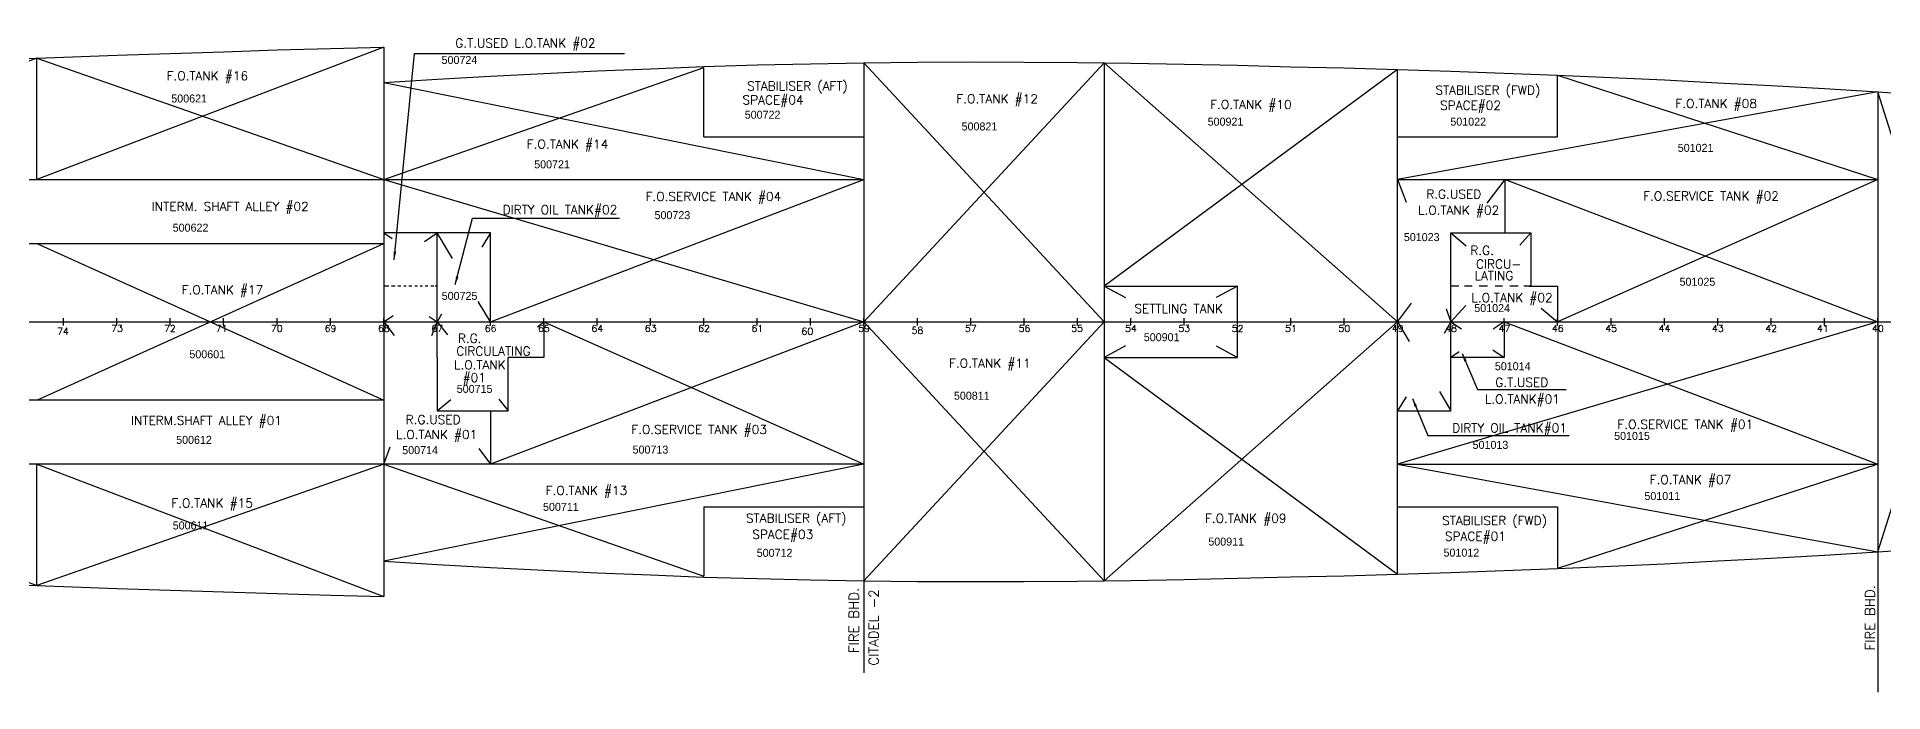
# Model space of a CAD drawing. Header units: inches. Extents: x -439515 to 169029, y 17745 to 226722.
# Drawn here: x 49981 to 94477, y 17745 to 33536 of the extents above; entities that cross this region are included whole.
import ezdxf
from ezdxf.enums import TextEntityAlignment as Align

# ---------------------------------------------------------------- set-up
doc = ezdxf.new("R2010")
doc.units = ezdxf.units.IN
doc.header["$LTSCALE"] = 700
doc.header["$MEASUREMENT"] = 0
doc.linetypes.add('DOTDASH1', pattern=[1600, 1000, -250, 100, -250])
for name, color, linetype in [('01', 7, 'Continuous'), ('COMPT.NOS', 4, 'Continuous'), ('COMPTNAME', 7, 'Continuous'), ('HOLD', 7, 'Continuous'), ('TANK MARKS', 7, 'Continuous')]:
    doc.layers.add(name, color=color, linetype=linetype)
doc.styles.add('ROMANS', font='romans')
doc.styles.add('style1', font='romans.shx', dxfattribs={"height": 250})
doc.dimstyles.get("Standard").update_dxf_attribs({"dimtxt": 150.18, "dimasz": 200.18, "dimexe": 0.8, "dimexo": 0.625, "dimgap": 0.09, "dimtad": 0, "dimtih": 1, "dimtoh": 1, "dimdec": 0, "dimzin": 0, "dimdsep": 46, "dimtxsty": 'Standard', "dimcen": 8.09, "dimclrd": 40, "dimclre": 40, "dimadec": 0, "dimazin": 0, "dimtfac": 1, "dimtdec": 0, "dimtofl": 0, "dimtmove": 0, "dimatfit": 3, "dimfxl": 1, "dimtolj": 1, "dimtzin": 0, "dimarcsym": 0})

msp = doc.modelspace()

# ---------------------------------------------------------------- linework, layer by layer
at = {"color": 7}
for p, q in [((49981, 30099), (49981, 33023)), ((58341, 33292), (58341, 20047)), ((66057, 31128), (66057, 32803)), ((69915, 32911), (69915, 20428)), ((75703, 32921), (75703, 20426)), ((82776, 20586), (82776, 32754)), ((86634, 31128), (86634, 32614)), ((94350, 32214), (94350, 21125)), ((66057, 31128), (69915, 31128)), ((82776, 31128), (86634, 31128)), ((42327, 30099), (69915, 30099)), ((82776, 30099), (94350, 30099)), ((82776, 30099), (82982, 29550)), ((84934, 29527), (85366, 30099)), ((85366, 28813), (85366, 30099)), ((40550, 28556), (58341, 28556)), ((59627, 28813), (58341, 28813)), ((58341, 28813), (58545, 28677)), ((59319, 28608), (59627, 28813)), ((59627, 25812), (59627, 28813)), ((59995, 28199), (59627, 28813)), ((60913, 28813), (59627, 28813)), ((60913, 28813), (60707, 28471)), ((60913, 26670), (60913, 28813)), ((84062, 24526), (84062, 28813)), ((84062, 28813), (84431, 28505)), ((84062, 28813), (85991, 28813)), ((85991, 28813), (85725, 28518)), ((85991, 28813), (85991, 27527)), ((58462, 27527), (58341, 27527)), ((58614, 27527), (58525, 27527)), ((58755, 27527), (58676, 27527)), ((58880, 27527), (58828, 27527)), ((59017, 27527), (58943, 27527)), ((59153, 27527), (59090, 27527)), ((59278, 27527), (59215, 27527)), ((59404, 27527), (59341, 27527)), ((59545, 27527), (59477, 27527)), ((59627, 27527), (59582, 27527)), ((60913, 26670), (60617, 27163)), ((75701, 27527), (78918, 27527)), ((75701, 27527), (76217, 27252)), ((78918, 27527), (78402, 27252)), ((78918, 25812), (78918, 27527)), ((84255, 27527), (84062, 27527)), ((84574, 27527), (84386, 27527)), ((84941, 27527), (84742, 27527)), ((85307, 27527), (85129, 27527)), ((85679, 27527), (85485, 27527)), ((85991, 27527), (85815, 27527)), ((85947, 27527), (86634, 27527)), ((86634, 27527), (86634, 26670)), ((58341, 26670), (58570, 26822)), ((59435, 26797), (59627, 26670)), ((59735, 26851), (59627, 26670)), ((82776, 26670), (83113, 27116)), ((83943, 26986), (84062, 26670)), ((84418, 27066), (84062, 26670)), ((86240, 26998), (86634, 26670)), ((39050, 26670), (58341, 26670)), ((58341, 26670), (75701, 26670)), ((58341, 26670), (58590, 26337)), ((59502, 26337), (59627, 26670)), ((59627, 26670), (59880, 26353)), ((62049, 26545), (62199, 26670)), ((62199, 26670), (62199, 25812)), ((78918, 26670), (97780, 26670)), ((82776, 26670), (83059, 26198)), ((84062, 26670), (83895, 26392)), ((84062, 26670), (84317, 26500)), ((85348, 26670), (85080, 26491)), ((85348, 26670), (85348, 25812)), ((59627, 25812), (59627, 24526)), ((62199, 25812), (61341, 25812)), ((61341, 24526), (61341, 25812)), ((76217, 26087), (75701, 25812)), ((75701, 25812), (78918, 25812)), ((78402, 26087), (78918, 25812)), ((84259, 25944), (84062, 25812)), ((85348, 25812), (84062, 25812)), ((85069, 25998), (85348, 25812)), ((83785, 24987), (84062, 24526)), ((58341, 24783), (40362, 24783)), ((59627, 24526), (59955, 24800)), ((59627, 24526), (61341, 24526)), ((60913, 24526), (60913, 23240)), ((61115, 24809), (61341, 24526)), ((82979, 24865), (82776, 24526)), ((82776, 24526), (84062, 24526)), ((58341, 23240), (58497, 23657)), ((60632, 23614), (60913, 23240)), ((69915, 23240), (42327, 23240)), ((49981, 20315), (49981, 23240)), ((82776, 23240), (94350, 23240)), ((66057, 22211), (66057, 20536)), ((66057, 22211), (69915, 22211)), ((82776, 22211), (86634, 22211)), ((86634, 22211), (86634, 20725))]:
    msp.add_line(p, q, dxfattribs=at)
at = {"color": 7, "linetype": 'Continuous'}
for p, q in [((50624, 26584), (50624, 26755)), ((51910, 26584), (51910, 26755)), ((53196, 26584), (53196, 26755)), ((54482, 26584), (54482, 26755)), ((55769, 26584), (55769, 26755)), ((57055, 26584), (57055, 26755)), ((58341, 26584), (58341, 26755)), ((59627, 26584), (59627, 26755)), ((60913, 26584), (60913, 26755)), ((62199, 26584), (62199, 26755)), ((63485, 26584), (63485, 26755)), ((64771, 26584), (64771, 26755)), ((66057, 26584), (66057, 26755)), ((67343, 26584), (67343, 26755)), ((68629, 26584), (68629, 26755)), ((69915, 26584), (69915, 26755)), ((71201, 26584), (71201, 26755)), ((72487, 26584), (72487, 26755)), ((73773, 26584), (73773, 26755)), ((75059, 26584), (75059, 26755)), ((76346, 26584), (76346, 26755)), ((77632, 26584), (77632, 26755)), ((78918, 26584), (78918, 26755)), ((80204, 26584), (80204, 26755)), ((81490, 26584), (81490, 26755)), ((82776, 26584), (82776, 26755)), ((84062, 26584), (84062, 26755)), ((85348, 26584), (85348, 26755)), ((86634, 26584), (86634, 26755)), ((87920, 26584), (87920, 26755)), ((89206, 26584), (89206, 26755)), ((90492, 26584), (90492, 26755)), ((91778, 26584), (91778, 26755)), ((93064, 26584), (93064, 26755)), ((94350, 26584), (94350, 26755))]:
    msp.add_line(p, q, dxfattribs=at)
at = {"color": 7, "linetype": 'DOTDASH1'}
msp.add_line((75701, 26670), (78918, 26670), dxfattribs=at)
at = {"layer": '01', "color": 4, "linetype": 'ByBlock'}
for p, q in [((94350, 21125), (94350, 17745)), ((69915, 20428), (69915, 18209))]:
    msp.add_line(p, q, dxfattribs=at)
at = {"layer": 'COMPTNAME', "color": 7}
for p, q in [((60477, 29170), (64020, 29170)), ((84700, 25042), (86837, 25042)), ((83506, 23931), (86914, 23931))]:
    msp.add_line(p, q, dxfattribs=at)
at = {"layer": 'HOLD', "color": 7}
for points in [[(31333, 32125), (32619, 32198), (33905, 32271), (35192, 32340), (36478, 32410), (37764, 32478), (39050, 32546), (40336, 32611), (41622, 32673), (42908, 32734), (44194, 32794), (45480, 32846), (46766, 32898), (48052, 32949), (49338, 33000), (50624, 33049), (51910, 33094), (53196, 33137), (54482, 33180), (55769, 33222), (57055, 33259), (58341, 33292)], [(58341, 32437), (59627, 32517), (60913, 32590), (62199, 32656), (63485, 32718), (64771, 32770), (66057, 32821), (67343, 32860), (68629, 32890), (69915, 32911), (71201, 32928), (72487, 32933), (73773, 32927), (75059, 32922), (76346, 32904), (77632, 32881), (78918, 32852), (80204, 32819), (81490, 32790), (82776, 32754), (84062, 32712), (85348, 32666), (86634, 32613), (87920, 32561), (89206, 32501), (90492, 32433), (91778, 32366), (93064, 32291), (94350, 32214), (95636, 32126)], [(31333, 21214), (32619, 21141), (33905, 21068), (35192, 20999), (36478, 20930), (37764, 20861), (39050, 20793), (40336, 20728), (41622, 20666), (42908, 20605), (44194, 20545), (45480, 20493), (46766, 20442), (48052, 20390), (49338, 20340), (50624, 20290), (51910, 20245), (53196, 20202), (54482, 20160), (55769, 20118), (57055, 20080), (58341, 20047)], [(58341, 20902), (59627, 20822), (60913, 20749), (62199, 20683), (63485, 20621), (64771, 20569), (66057, 20518), (67343, 20479), (68629, 20449), (69915, 20428), (71201, 20411), (72487, 20407), (73773, 20413), (75059, 20417), (76346, 20435), (77632, 20458), (78918, 20487), (80204, 20521), (81490, 20550), (82776, 20586), (84062, 20628), (85348, 20673), (86634, 20726), (87920, 20779), (89206, 20839), (90492, 20906), (91778, 20973), (93064, 21049), (94350, 21125), (95636, 21213)]]:
    msp.add_lwpolyline(points, dxfattribs=at)
at = {"layer": 'TANK MARKS', "color": 24, "linetype": 'DOTDASH1'}
for p, q in [((49981, 33023), (42265, 30099)), ((58341, 33292), (49981, 30099)), ((49981, 33023), (58341, 30099)), ((58341, 30099), (66057, 32803)), ((75701, 32914), (69915, 26670)), ((69915, 32911), (75701, 26670)), ((75701, 32914), (82776, 26670)), ((82776, 32754), (75701, 27527)), ((86634, 32613), (94350, 30099)), ((58341, 32437), (69915, 30099)), ((94350, 32214), (82776, 30099)), ((97780, 21362), (94350, 32214)), ((94350, 21125), (97780, 31977)), ((58341, 30099), (69915, 26670)), ((60913, 26670), (69915, 30099)), ((85366, 30099), (94350, 26670)), ((94350, 30099), (86634, 26670)), ((49981, 28556), (58341, 24783)), ((49981, 24783), (58341, 28556)), ((69915, 26670), (60913, 23240)), ((62199, 26670), (69915, 23240)), ((75701, 20426), (69915, 26670)), ((75701, 26670), (69915, 20428)), ((75701, 20426), (82776, 26670)), ((94350, 26670), (82776, 23240)), ((85348, 26670), (94350, 23240)), ((75701, 25812), (82776, 20586)), ((42265, 23240), (49981, 20315)), ((49981, 23240), (58341, 20047)), ((58341, 23240), (49981, 20315)), ((69915, 23240), (58341, 20902)), ((58341, 23240), (66057, 20536)), ((82776, 23240), (94350, 21125)), ((94350, 23240), (86634, 20725))]:
    msp.add_line(p, q, dxfattribs=at)

# ---------------------------------------------------------------- texts
at = {"color": 7, "style": 'ROMANS'}
for s, p in [('74', (50607, 26356)), ('60', (68550, 26356))]:
    msp.add_text(s, height=165, dxfattribs=at).set_placement(p, align=Align.CENTER)
for s, p in [('73', (51913, 26509)), ('72', (53186, 26509)), ('71', (54430, 26509)), ('70', (55763, 26509)), ('69', (57057, 26509)), ('68', (58343, 26509)), ('67', (59629, 26509)), ('66', (60915, 26509)), ('65', (62201, 26509)), ('64', (63488, 26509)), ('63', (64774, 26509)), ('62', (66060, 26509)), ('61', (67346, 26509)), ('59', (69918, 26509)), ('58', (71204, 26466)), ('57', (72490, 26509)), ('56', (73784, 26509)), ('55', (75050, 26509)), ('54', (76348, 26509)), ('53', (77634, 26509)), ('52', (78920, 26509)), ('51', (80206, 26509)), ('50', (81492, 26509)), ('49', (82778, 26509)), ('48', (84065, 26509)), ('47', (85351, 26509)), ('46', (86637, 26509)), ('45', (87923, 26509)), ('44', (89209, 26509)), ('43', (90495, 26509)), ('42', (91781, 26509)), ('41', (93024, 26509)), ('40', (94353, 26509))]:
    msp.add_text(s, height=165, dxfattribs=at).set_placement(p, align=Align.MIDDLE)
for s, p in [('FIRE BHD.', (69789, 20261)), ('CITADEL -2', (70266, 20222)), ('FIRE BHD.', (94280, 20325))]:
    msp.add_text(s, height=235.8, rotation=90, dxfattribs=at).set_placement(p, align=Align.RIGHT)
at = {"layer": 'COMPT.NOS', "color": 4, "linetype": 'ByBlock', "char_height": 192.9, "width": 1570.24, "attachment_point": 1}
for s, insert in [('500724', (59735, 33078)), ('500621', (53220, 32149)), ('500722', (67041, 31758)), ('500921', (78198, 31590)), ('501022', (84048, 31591)), ('500821', (72268, 31475)), ('501021', (89528, 30959)), ('500721', (61966, 30562)), ('500622', (53254, 29035)), ('500723', (64867, 29337)), ('501023', (82927, 28808)), ('501025', (89572, 27732)), ('500725', (59737, 27391)), ('501024', (84625, 27098)), ('500901', (76659, 26396)), ('500601', (53656, 25984)), ('501014', (85120, 25696)), ('500715', (60100, 25150)), ('500811', (72083, 24985)), ('500612', (53337, 23921)), ('500714', (58786, 23673)), ('500713', (64338, 23686)), ('501013', (84584, 23800)), ('501015', (87995, 24016)), ('500711', (62179, 22306)), ('501011', (88725, 22567)), ('500611', (53254, 21858)), ('500911', (78215, 21469)), ('500712', (67330, 21198)), ('501012', (83883, 21203))]:
    msp.add_mtext(s, dxfattribs=dict(at, insert=insert))
at = {"layer": 'COMPTNAME', "color": 7, "style": 'style1'}
for s, height, p in [('G.T.USED L.O.TANK #02', 214.34, (63444, 33281)), ('F.O.TANK #16', 214.34, (55071, 32492)), ('STABILISER (AFT)', 214.34, (69524, 32246)), ('SPACE#04', 214.3, (68457, 31911)), ('F.O.TANK #12', 214.34, (74108, 31938)), ('F.O.TANK #10', 214.34, (80224, 31801)), ('STABILISER (FWD)', 214.34, (86215, 32147)), ('F.O.TANK #08', 214.34, (91439, 31824)), ('SPACE#02', 214.3, (85269, 31780)), ('F.O.TANK #14', 214.34, (63754, 30845)), ('F.O.SERVICE TANK #04', 214.34, (67920, 29583)), ('R.G.USED', 214.3, (84790, 29639)), ('F.O.SERVICE TANK #02', 214.34, (91965, 29595)), ('INTERM. SHAFT ALLEY #02', 214.34, (56533, 29343)), ('DIRTY OIL TANK#02', 214.34, (63970, 29266)), ('L.O.TANK #02', 214.34, (85224, 29253)), ('R.G.', 214.3, (85098, 28285)), ('CIRCU-', 214.3, (85759, 27954)), ('F.O.TANK #17', 214.34, (55436, 27334)), ('LATING', 214.3, (85567, 27677)), ('L.O.TANK #02', 214.34, (86513, 27145)), ('SETTLING TANK', 214.34, (78565, 26882)), ('R.G.', 214.3, (60695, 26164)), ('CIRCULATING', 214.34, (61879, 25857)), ('F.O.TANK #11', 214.34, (73931, 25565)), ('L.O.TANK', 214.3, (61282, 25525)), ('#01', 214.3, (60800, 25217)), ('L.O.TANK#01', 214.34, (86688, 24700)), ('G.T.USED ', 214.3, (86553, 25104)), ('INTERM.SHAFT ALLEY #01', 214.34, (55887, 24185)), ('L.O.TANK #01', 214.34, (60593, 23846)), ('R.G.USED', 214.3, (60192, 24205)), ('F.O.SERVICE TANK #03', 214.34, (67577, 23968)), ('DIRTY OIL TANK#01', 214.34, (86856, 24005)), ('F.O.SERVICE TANK #01', 214.34, (91345, 24091)), ('F.O.TANK #13', 214.34, (64210, 22498)), ('F.O.TANK #07', 214.34, (90818, 22759)), ('F.O.TANK #15', 214.34, (55186, 22194)), ('STABILISER (AFT)', 214.34, (69494, 21830)), ('F.O.TANK #09', 214.34, (80098, 21826)), ('STABILISER (FWD)', 214.34, (86376, 21773)), ('SPACE#03', 214.3, (68691, 21439)), ('SPACE#01', 214.3, (85385, 21393))]:
    msp.add_text(s, height=height, dxfattribs=at).set_placement(p, align=Align.RIGHT)

# ---------------------------------------------------------------- leaders
at = {"color": 3}
for points in [[(58590, 28165), (59084, 33135), (64147, 33135)], [(60062, 27567), (60477, 29170)], [(84334, 25908), (84700, 25042)], [(83136, 24818), (83506, 23931)]]:
    msp.add_leader(points, dimstyle='Standard', dxfattribs=at)

doc.saveas('drawing.dxf')
